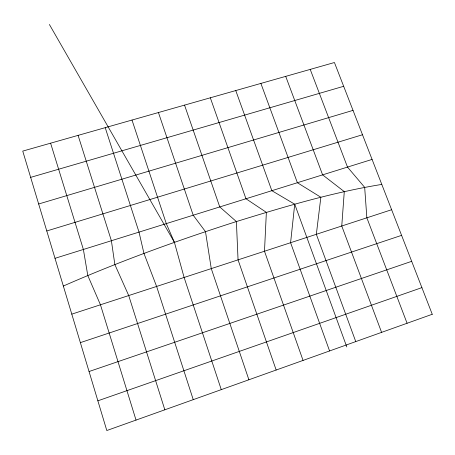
<?xml version="1.0" encoding="UTF-8"?>
<svg xmlns="http://www.w3.org/2000/svg" width="455" height="455" viewBox="0 0 455 455"><rect width="100%" height="100%" fill="white"/><g stroke="black" fill="none" stroke-linecap="round" stroke-linejoin="round"><path stroke-width="0.68" d="M235.758 90.562L271.84 190.69L294.721 204.198L290.586 242.714L329.585 350.947M63.342 286.036C119.739 261.272 177.751 240.342 236.39 221.562C284.182 206.809 332.338 192.448 381.796 184.417M97.871 400.815L421.899 287.628M89.055 371.519L411.678 261.329M80.364 342.632L401.589 235.36M71.793 314.138L391.63 209.727M55.004 258.315L372.082 159.426M46.774 230.969L362.493 134.743M38.658 203.988L353.023 110.372M30.65 177.37L343.673 86.296M49.385 24.473L174.413 242.344L184.121 277.47L221.267 389.639M174.413 242.344L166.291 223.61L132.001 120.052M310.219 69.399L347.501 167.093L364.671 187.346L366.855 217.814L407.088 323.26M285.706 76.366L322.601 174.856L344.287 191.629L341.756 226.01L381.597 332.366M260.891 83.419L297.382 182.722L320.855 197.26L316.339 234.308L355.764 341.597M294.721 204.198L346.795 346.932M210.312 97.797L245.967 198.761L266.363 212.349L264.491 251.234L303.053 360.423M184.537 105.116L219.754 206.934L236.39 221.562L238.056 259.862L276.162 370.034M158.437 112.539L193.199 215.215L205.484 231.64L211.268 268.604L248.902 379.771M105.219 127.662L139.025 232.113L143.956 253.412L156.611 286.451L193.244 399.649M78.089 135.374L111.39 240.729L114.853 264.56L128.719 295.557L164.835 409.801M50.602 143.188L83.384 249.465L87.792 275.52L100.453 304.782L136.028 420.09M432.25 314.274L106.806 430.527L22.75 151.1L334.431 62.517L432.25 314.274"/></g></svg>
